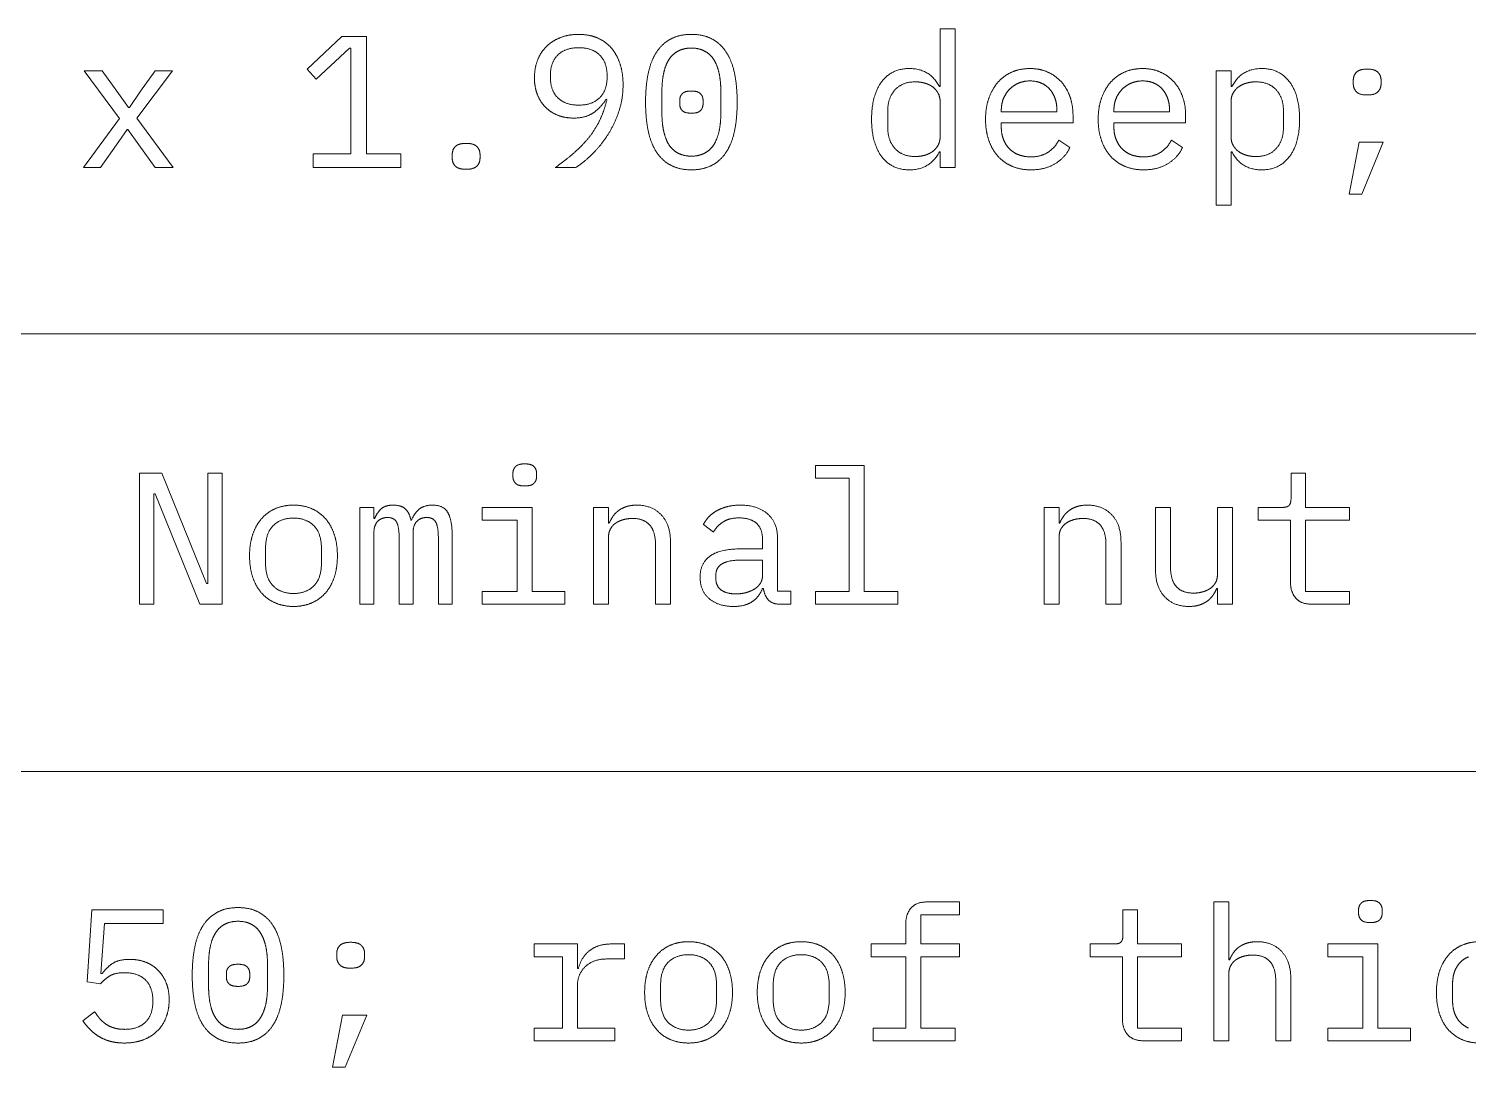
# Model space of a CAD drawing. Header units: millimetres. Extents: x 25 to 584, y 11 to 410.
# Drawn here: x 508.98 to 531.99, y 88.62 to 105.23 of the extents above; entities that cross this region are included whole.
import ezdxf

# ---------------------------------------------------------------- set-up
doc = ezdxf.new("R2010")
doc.units = ezdxf.units.MM
doc.layers.add('dims', color=7, linetype='Continuous', lineweight=5)

msp = doc.modelspace()

# ---------------------------------------------------------------- linework, layer by layer
at = {"layer": 'dims'}
for p, q in [((523.548, 105.23), (523.548, 104.306)), ((523.788, 105.23), (523.548, 105.23)), ((523.788, 103.01), (523.788, 105.23)), ((513.987, 105.104), (513.432, 104.585)), ((513.579, 104.426), (514.107, 104.918)), ((514.38, 105.104), (513.987, 105.104)), ((514.107, 104.918), (514.128, 104.918)), ((514.128, 104.918), (514.128, 103.229)), ((514.38, 103.229), (514.38, 105.104)), ((509.871, 104.558), (510.432, 103.796)), ((510.159, 104.558), (509.871, 104.558)), ((510.393, 104.231), (510.159, 104.558)), ((510.711, 103.799), (511.278, 104.558)), ((511.002, 104.558), (510.771, 104.231)), ((511.278, 104.558), (511.002, 104.558)), ((513.432, 104.585), (513.579, 104.426)), ((517.32, 104.456), (517.32, 104.48)), ((518.226, 104.48), (518.226, 104.456)), ((527.958, 104.558), (527.958, 102.41)), ((528.198, 104.558), (527.958, 104.558)), ((528.198, 104.306), (528.198, 104.558)), ((510.579, 103.973), (510.393, 104.231)), ((510.771, 104.231), (510.591, 103.973)), ((519.102, 103.886), (519.102, 104.228)), ((520.044, 104.228), (520.044, 103.886)), ((523.548, 104.306), (523.536, 104.306)), ((528.21, 104.306), (528.198, 104.306)), ((530.151, 104.405), (530.151, 104.351)), ((530.595, 104.351), (530.595, 104.405)), ((518.208, 104.102), (518.223, 104.096)), ((519.387, 104.09), (519.387, 104.024)), ((519.759, 104.024), (519.759, 104.09)), ((523.548, 104.063), (523.548, 103.505)), ((528.198, 103.505), (528.198, 104.063)), ((510.432, 103.796), (509.856, 103.01)), ((510.591, 103.973), (510.579, 103.973)), ((511.293, 103.01), (510.711, 103.799)), ((522.711, 103.652), (522.711, 103.916)), ((524.526, 103.904), (524.526, 103.925)), ((525.414, 103.904), (524.526, 103.904)), ((525.414, 103.937), (525.414, 103.904)), ((525.672, 103.724), (525.672, 103.838)), ((526.326, 103.904), (526.326, 103.925)), ((527.214, 103.904), (526.326, 103.904)), ((527.214, 103.937), (527.214, 103.904)), ((527.472, 103.724), (527.472, 103.838)), ((529.035, 103.916), (529.035, 103.652)), ((510.384, 103.373), (510.555, 103.619)), ((510.555, 103.619), (510.567, 103.619)), ((510.567, 103.619), (510.744, 103.373)), ((524.526, 103.724), (525.672, 103.724)), ((524.526, 103.652), (524.526, 103.724)), ((526.326, 103.724), (527.472, 103.724)), ((526.326, 103.652), (526.326, 103.724)), ((510.132, 103.01), (510.384, 103.373)), ((510.744, 103.373), (511.005, 103.01)), ((525.621, 103.331), (525.444, 103.451)), ((527.421, 103.331), (527.244, 103.451)), ((530.244, 103.418), (530.085, 102.587)), ((530.631, 103.418), (530.244, 103.418)), ((530.286, 102.587), (530.631, 103.418)), ((513.528, 103.229), (513.528, 103.01)), ((514.128, 103.229), (513.528, 103.229)), ((514.932, 103.229), (514.38, 103.229)), ((514.932, 103.01), (514.932, 103.229)), ((515.751, 103.217), (515.751, 103.163)), ((516.195, 103.163), (516.195, 103.217)), ((523.536, 103.262), (523.548, 103.262)), ((523.548, 103.262), (523.548, 103.01)), ((528.198, 103.262), (528.21, 103.262)), ((528.198, 102.41), (528.198, 103.262)), ((509.856, 103.01), (510.132, 103.01)), ((511.005, 103.01), (511.293, 103.01)), ((513.528, 103.01), (514.932, 103.01)), ((517.398, 103.01), (517.722, 103.01)), ((523.548, 103.01), (523.788, 103.01)), ((527.958, 102.41), (528.198, 102.41)), ((530.085, 102.587), (530.286, 102.587)), ((432.22, 100.35), (566.75, 100.35)), ((521.554, 98.248), (521.554, 98.044)), ((522.334, 98.248), (521.554, 98.248)), ((522.334, 96.232), (522.334, 98.248)), ((510.754, 98.122), (510.754, 96.028)), ((511.111, 98.122), (510.754, 98.122)), ((511.825, 96.358), (511.111, 98.122)), ((511.846, 98.122), (511.846, 96.358)), ((512.074, 98.122), (511.846, 98.122)), ((512.074, 96.028), (512.074, 98.122)), ((516.721, 98.119), (516.721, 98.071)), ((517.099, 98.071), (517.099, 98.119)), ((521.554, 98.044), (522.094, 98.044)), ((522.094, 98.044), (522.094, 96.232)), ((529.156, 98.122), (529.156, 97.717)), ((529.387, 98.122), (529.156, 98.122)), ((529.387, 97.576), (529.387, 98.122)), ((510.982, 97.792), (511.004, 97.792)), ((510.982, 96.028), (510.982, 97.792)), ((511.004, 97.792), (511.717, 96.028)), ((514.276, 97.576), (514.276, 96.028)), ((514.499, 97.576), (514.276, 97.576)), ((514.499, 97.396), (514.499, 97.576)), ((516.232, 97.576), (516.232, 97.372)), ((517.03, 97.576), (516.232, 97.576)), ((517.03, 96.232), (517.03, 97.576)), ((518.009, 97.576), (518.009, 96.028)), ((518.249, 97.576), (518.009, 97.576)), ((518.249, 97.324), (518.249, 97.576)), ((525.209, 97.576), (525.209, 96.028)), ((525.449, 97.576), (525.209, 97.576)), ((525.449, 97.324), (525.449, 97.576)), ((526.99, 97.576), (526.99, 96.583)), ((527.23, 97.576), (526.99, 97.576)), ((527.23, 96.625), (527.23, 97.576)), ((527.98, 97.576), (527.98, 96.502)), ((528.22, 97.576), (527.98, 97.576)), ((528.22, 96.028), (528.22, 97.576)), ((528.631, 97.576), (528.631, 97.372)), ((529.015, 97.576), (528.631, 97.576)), ((530.092, 97.576), (529.387, 97.576)), ((530.092, 97.372), (530.092, 97.576)), ((514.51, 97.396), (514.499, 97.396)), ((515.099, 97.369), (515.089, 97.369)), ((516.232, 97.372), (516.79, 97.372)), ((516.79, 97.372), (516.79, 96.232)), ((518.26, 97.324), (518.249, 97.324)), ((525.46, 97.324), (525.449, 97.324)), ((528.631, 97.372), (529.147, 97.372)), ((529.147, 97.372), (529.147, 96.382)), ((529.387, 97.372), (530.092, 97.372)), ((529.387, 96.232), (529.387, 97.372)), ((514.499, 96.028), (514.499, 97.165)), ((515.125, 96.028), (515.125, 97.165)), ((515.752, 96.028), (515.752, 97.102)), ((518.249, 96.028), (518.249, 97.102)), ((519.764, 97.3), (519.925, 97.18)), ((520.949, 96.238), (520.949, 97.09)), ((525.449, 96.028), (525.449, 97.102)), ((512.767, 96.691), (512.767, 96.913)), ((513.661, 96.913), (513.661, 96.691)), ((514.904, 97.063), (514.904, 96.028)), ((515.53, 97.063), (515.53, 96.028)), ((518.999, 96.979), (518.999, 96.028)), ((519.239, 96.028), (519.239, 97.021)), ((520.709, 96.913), (520.379, 96.913)), ((520.709, 97.066), (520.709, 96.913)), ((526.199, 96.979), (526.199, 96.028)), ((526.439, 96.028), (526.439, 97.021)), ((520.379, 96.733), (520.709, 96.733)), ((520.709, 96.733), (520.709, 96.478)), ((519.964, 96.436), (519.964, 96.499)), ((511.846, 96.358), (511.825, 96.358)), ((516.232, 96.232), (516.232, 96.028)), ((516.79, 96.232), (516.232, 96.232)), ((517.552, 96.232), (517.03, 96.232)), ((517.552, 96.028), (517.552, 96.232)), ((520.709, 96.28), (520.724, 96.28)), ((521.164, 96.238), (520.949, 96.238)), ((521.164, 96.028), (521.164, 96.238)), ((521.554, 96.232), (521.554, 96.028)), ((522.094, 96.232), (521.554, 96.232)), ((522.874, 96.232), (522.334, 96.232)), ((522.874, 96.028), (522.874, 96.232)), ((527.969, 96.28), (527.98, 96.28)), ((527.98, 96.28), (527.98, 96.028)), ((530.092, 96.232), (529.387, 96.232)), ((530.092, 96.028), (530.092, 96.232)), ((510.754, 96.028), (510.982, 96.028)), ((511.717, 96.028), (512.074, 96.028)), ((514.276, 96.028), (514.499, 96.028)), ((514.904, 96.028), (515.125, 96.028)), ((515.53, 96.028), (515.752, 96.028)), ((516.232, 96.028), (517.552, 96.028)), ((518.009, 96.028), (518.249, 96.028)), ((518.999, 96.028), (519.239, 96.028)), ((520.999, 96.028), (521.164, 96.028)), ((521.554, 96.028), (522.874, 96.028)), ((525.209, 96.028), (525.449, 96.028)), ((526.199, 96.028), (526.439, 96.028)), ((527.98, 96.028), (528.22, 96.028)), ((529.489, 96.028), (530.092, 96.028)), ((432.22, 93.35), (566.75, 93.35)), ((509.991, 91.14), (509.916, 89.988)), ((511.131, 91.14), (509.991, 91.14)), ((511.131, 90.921), (511.131, 91.14)), ((523.86, 91.266), (523.341, 91.266)), ((523.86, 91.062), (523.86, 91.266)), ((526.47, 91.14), (526.47, 90.735)), ((526.701, 91.14), (526.47, 91.14)), ((526.701, 90.594), (526.701, 91.14)), ((527.922, 91.266), (527.922, 89.046)), ((528.162, 91.266), (527.922, 91.266)), ((528.162, 90.342), (528.162, 91.266)), ((530.235, 91.137), (530.235, 91.089)), ((530.613, 91.089), (530.613, 91.137)), ((510.135, 90.12), (510.195, 90.921)), ((510.195, 90.921), (511.131, 90.921)), ((522.999, 90.912), (522.999, 90.594)), ((523.239, 91.062), (523.86, 91.062)), ((523.239, 90.594), (523.239, 91.062)), ((513.906, 90.441), (513.906, 90.387)), ((514.35, 90.387), (514.35, 90.441)), ((517.059, 90.594), (517.059, 90.39)), ((517.752, 90.594), (517.059, 90.594)), ((517.752, 90.204), (517.752, 90.594)), ((518.505, 90.594), (518.289, 90.594)), ((518.505, 90.354), (518.505, 90.594)), ((522.447, 90.594), (522.447, 90.39)), ((522.999, 90.594), (522.447, 90.594)), ((523.86, 90.594), (523.239, 90.594)), ((523.86, 90.39), (523.86, 90.594)), ((525.945, 90.594), (525.945, 90.39)), ((526.329, 90.594), (525.945, 90.594)), ((527.406, 90.594), (526.701, 90.594)), ((527.406, 90.39), (527.406, 90.594)), ((529.746, 90.594), (529.746, 90.39)), ((530.544, 90.594), (529.746, 90.594)), ((530.544, 89.25), (530.544, 90.594)), ((511.857, 89.922), (511.857, 90.264)), ((512.799, 90.264), (512.799, 89.922)), ((517.059, 90.39), (517.512, 90.39)), ((517.512, 90.39), (517.512, 89.25)), ((517.767, 90.204), (517.752, 90.204)), ((518.214, 90.354), (518.505, 90.354)), ((522.447, 90.39), (522.999, 90.39)), ((522.999, 90.39), (522.999, 89.25)), ((523.239, 90.39), (523.86, 90.39)), ((523.239, 89.25), (523.239, 90.39)), ((525.945, 90.39), (526.461, 90.39)), ((526.461, 90.39), (526.461, 89.4)), ((526.701, 90.39), (527.406, 90.39)), ((526.701, 89.25), (526.701, 90.39)), ((528.174, 90.342), (528.162, 90.342)), ((529.746, 90.39), (530.304, 90.39)), ((530.304, 90.39), (530.304, 89.25)), ((509.916, 89.988), (510.129, 89.958)), ((510.156, 90.12), (510.135, 90.12)), ((512.142, 90.126), (512.142, 90.06)), ((512.514, 90.06), (512.514, 90.126)), ((528.162, 89.046), (528.162, 90.12)), ((528.912, 89.997), (528.912, 89.046)), ((529.152, 89.046), (529.152, 90.039)), ((531.738, 89.688), (531.738, 89.952)), ((517.752, 89.25), (517.752, 89.919)), ((519.081, 89.709), (519.081, 89.931)), ((519.975, 89.931), (519.975, 89.709)), ((520.881, 89.709), (520.881, 89.931)), ((521.775, 89.931), (521.775, 89.709)), ((510.036, 89.511), (509.847, 89.367)), ((510.966, 89.694), (510.966, 89.67)), ((513.999, 89.454), (513.84, 88.623)), ((514.386, 89.454), (513.999, 89.454)), ((514.041, 88.623), (514.386, 89.454)), ((517.059, 89.25), (517.059, 89.046)), ((517.512, 89.25), (517.059, 89.25)), ((517.059, 89.046), (518.352, 89.046)), ((518.352, 89.25), (517.752, 89.25)), ((518.352, 89.046), (518.352, 89.25)), ((522.477, 89.25), (522.477, 89.046)), ((522.999, 89.25), (522.477, 89.25)), ((522.477, 89.046), (523.791, 89.046)), ((523.791, 89.25), (523.239, 89.25)), ((523.791, 89.046), (523.791, 89.25)), ((527.406, 89.25), (526.701, 89.25)), ((526.803, 89.046), (527.406, 89.046)), ((527.406, 89.046), (527.406, 89.25)), ((527.922, 89.046), (528.162, 89.046)), ((528.912, 89.046), (529.152, 89.046)), ((529.746, 89.25), (529.746, 89.046)), ((530.304, 89.25), (529.746, 89.25)), ((529.746, 89.046), (531.066, 89.046)), ((531.066, 89.25), (530.544, 89.25)), ((531.066, 89.046), (531.066, 89.25)), ((513.84, 88.623), (514.041, 88.623))]:
    msp.add_line(p, q, dxfattribs=at)
for points in [[(517.48, 105.089), (517.611, 105.14), (517.77, 105.14)], [(517.77, 105.14), (517.935, 105.14), (518.067, 105.085)], [(519.243, 105.066), (519.381, 105.14), (519.573, 105.14)], [(519.573, 105.14), (519.765, 105.14), (519.903, 105.066)], [(517.114, 104.728), (517.164, 104.855), (517.257, 104.946)], [(517.257, 104.946), (517.35, 105.038), (517.48, 105.089)], [(517.773, 104.927), (517.557, 104.927), (517.438, 104.81)], [(518.107, 104.81), (517.989, 104.927), (517.773, 104.927)], [(518.067, 105.085), (518.199, 105.029), (518.29, 104.926)], [(518.29, 104.926), (518.382, 104.822), (518.431, 104.672)], [(519.015, 104.855), (519.105, 104.993), (519.243, 105.066)], [(519.573, 104.921), (519.447, 104.921), (519.357, 104.871)], [(519.789, 104.871), (519.699, 104.921), (519.573, 104.921)], [(519.903, 105.066), (520.041, 104.993), (520.131, 104.855)], [(517.065, 104.447), (517.065, 104.6), (517.114, 104.728)], [(517.438, 104.81), (517.32, 104.693), (517.32, 104.48)], [(518.226, 104.48), (518.226, 104.693), (518.107, 104.81)], [(518.431, 104.672), (518.481, 104.522), (518.481, 104.336)], [(518.883, 104.515), (518.925, 104.717), (519.015, 104.855)], [(519.211, 104.732), (519.156, 104.642), (519.129, 104.513)], [(519.357, 104.871), (519.267, 104.822), (519.211, 104.732)], [(519.934, 104.732), (519.879, 104.822), (519.789, 104.871)], [(520.017, 104.513), (519.99, 104.642), (519.934, 104.732)], [(520.131, 104.855), (520.221, 104.717), (520.263, 104.515)], [(517.111, 104.179), (517.065, 104.297), (517.065, 104.447)], [(517.32, 104.456), (517.32, 104.243), (517.438, 104.126)], [(518.107, 104.126), (518.226, 104.243), (518.226, 104.456)], [(518.841, 104.057), (518.841, 104.312), (518.883, 104.515)], [(519.129, 104.513), (519.102, 104.384), (519.102, 104.228)], [(520.044, 104.228), (520.044, 104.384), (520.017, 104.513)], [(520.263, 104.515), (520.305, 104.312), (520.305, 104.057)], [(522.613, 104.381), (522.774, 104.594), (523.059, 104.594)], [(523.059, 104.594), (523.386, 104.594), (523.536, 104.306)], [(524.472, 104.374), (524.565, 104.48), (524.695, 104.537)], [(524.695, 104.537), (524.826, 104.594), (524.985, 104.594)], [(524.985, 104.594), (525.141, 104.594), (525.268, 104.537)], [(525.268, 104.537), (525.396, 104.48), (525.486, 104.38)], [(526.272, 104.374), (526.365, 104.48), (526.495, 104.537)], [(526.495, 104.537), (526.626, 104.594), (526.785, 104.594)], [(526.785, 104.594), (526.941, 104.594), (527.068, 104.537)], [(527.068, 104.537), (527.196, 104.48), (527.286, 104.38)], [(528.21, 104.306), (528.36, 104.594), (528.687, 104.594)], [(528.687, 104.594), (528.972, 104.594), (529.132, 104.381)], [(530.151, 104.405), (530.151, 104.483), (530.2, 104.534)], [(530.2, 104.534), (530.25, 104.585), (530.373, 104.585)], [(530.373, 104.585), (530.496, 104.585), (530.545, 104.534)], [(530.545, 104.534), (530.595, 104.483), (530.595, 104.405)], [(518.481, 104.336), (518.481, 104.102), (518.41, 103.896)], [(519.427, 104.192), (519.468, 104.234), (519.573, 104.234)], [(519.573, 104.234), (519.678, 104.234), (519.718, 104.192)], [(522.453, 103.784), (522.453, 104.168), (522.613, 104.381)], [(522.826, 104.253), (522.711, 104.126), (522.711, 103.916)], [(523.152, 104.381), (522.942, 104.381), (522.826, 104.253)], [(523.305, 104.36), (523.233, 104.381), (523.152, 104.381)], [(523.431, 104.299), (523.377, 104.339), (523.305, 104.36)], [(523.516, 104.199), (523.485, 104.258), (523.431, 104.299)], [(524.326, 104.117), (524.379, 104.267), (524.472, 104.374)], [(524.656, 104.261), (524.595, 104.198), (524.56, 104.113)], [(524.802, 104.36), (524.718, 104.324), (524.656, 104.261)], [(524.985, 104.396), (524.886, 104.396), (524.802, 104.36)], [(525.16, 104.363), (525.081, 104.396), (524.985, 104.396)], [(525.295, 104.269), (525.24, 104.33), (525.16, 104.363)], [(525.382, 104.123), (525.351, 104.207), (525.295, 104.269)], [(525.486, 104.38), (525.576, 104.279), (525.624, 104.141)], [(526.126, 104.117), (526.179, 104.267), (526.272, 104.374)], [(526.456, 104.261), (526.395, 104.198), (526.36, 104.113)], [(526.602, 104.36), (526.518, 104.324), (526.456, 104.261)], [(526.785, 104.396), (526.686, 104.396), (526.602, 104.36)], [(526.96, 104.363), (526.881, 104.396), (526.785, 104.396)], [(527.095, 104.269), (527.04, 104.33), (526.96, 104.363)], [(527.182, 104.123), (527.151, 104.207), (527.095, 104.269)], [(527.286, 104.38), (527.376, 104.279), (527.424, 104.141)], [(528.315, 104.299), (528.261, 104.258), (528.229, 104.199)], [(528.441, 104.36), (528.369, 104.339), (528.315, 104.299)], [(528.594, 104.381), (528.513, 104.381), (528.441, 104.36)], [(528.919, 104.253), (528.804, 104.381), (528.594, 104.381)], [(529.035, 103.916), (529.035, 104.126), (528.919, 104.253)], [(529.132, 104.381), (529.293, 104.168), (529.293, 103.784)], [(530.2, 104.222), (530.151, 104.273), (530.151, 104.351)], [(530.373, 104.171), (530.25, 104.171), (530.2, 104.222)], [(530.545, 104.222), (530.496, 104.171), (530.373, 104.171)], [(530.595, 104.351), (530.595, 104.273), (530.545, 104.222)], [(517.24, 103.976), (517.158, 104.06), (517.111, 104.179)], [(517.438, 104.126), (517.557, 104.009), (517.773, 104.009)], [(517.773, 104.009), (517.989, 104.009), (518.107, 104.126)], [(518.208, 104.102), (518.13, 103.973), (518.009, 103.888)], [(518.109, 103.768), (518.178, 103.913), (518.223, 104.096)], [(518.883, 103.598), (518.841, 103.799), (518.841, 104.057)], [(519.387, 104.09), (519.387, 104.15), (519.427, 104.192)], [(519.427, 103.922), (519.387, 103.964), (519.387, 104.024)], [(519.718, 104.192), (519.759, 104.15), (519.759, 104.09)], [(519.759, 104.024), (519.759, 103.964), (519.718, 103.922)], [(520.305, 104.057), (520.305, 103.799), (520.263, 103.598)], [(523.548, 104.063), (523.548, 104.141), (523.516, 104.199)], [(524.274, 103.781), (524.274, 103.967), (524.326, 104.117)], [(524.56, 104.113), (524.526, 104.027), (524.526, 103.925)], [(525.414, 103.937), (525.414, 104.039), (525.382, 104.123)], [(525.624, 104.141), (525.672, 104.003), (525.672, 103.838)], [(526.074, 103.781), (526.074, 103.967), (526.126, 104.117)], [(526.36, 104.113), (526.326, 104.027), (526.326, 103.925)], [(527.214, 103.937), (527.214, 104.039), (527.182, 104.123)], [(527.424, 104.141), (527.472, 104.003), (527.472, 103.838)], [(528.229, 104.199), (528.198, 104.141), (528.198, 104.063)], [(517.438, 103.847), (517.323, 103.892), (517.24, 103.976)], [(517.692, 103.802), (517.554, 103.802), (517.438, 103.847)], [(518.009, 103.888), (517.887, 103.802), (517.692, 103.802)], [(517.938, 103.495), (518.04, 103.622), (518.109, 103.768)], [(518.41, 103.896), (518.34, 103.691), (518.229, 103.521)], [(519.102, 103.886), (519.102, 103.727), (519.129, 103.6)], [(519.573, 103.88), (519.468, 103.88), (519.427, 103.922)], [(519.718, 103.922), (519.678, 103.88), (519.573, 103.88)], [(520.017, 103.6), (520.044, 103.727), (520.044, 103.886)], [(522.613, 103.187), (522.453, 103.4), (522.453, 103.784)], [(524.325, 103.449), (524.274, 103.598), (524.274, 103.781)], [(526.125, 103.449), (526.074, 103.598), (526.074, 103.781)], [(529.293, 103.784), (529.293, 103.4), (529.132, 103.187)], [(518.229, 103.521), (518.118, 103.352), (517.984, 103.221)], [(519.015, 103.259), (518.925, 103.397), (518.883, 103.598)], [(519.129, 103.6), (519.156, 103.472), (519.211, 103.382)], [(519.934, 103.382), (519.99, 103.472), (520.017, 103.6)], [(520.263, 103.598), (520.221, 103.397), (520.131, 103.259)], [(522.711, 103.652), (522.711, 103.442), (522.826, 103.315)], [(524.526, 103.652), (524.526, 103.55), (524.559, 103.463)], [(526.326, 103.652), (526.326, 103.55), (526.359, 103.463)], [(528.919, 103.315), (529.035, 103.442), (529.035, 103.652)], [(515.751, 103.217), (515.751, 103.295), (515.8, 103.346)], [(515.8, 103.346), (515.85, 103.397), (515.973, 103.397)], [(515.973, 103.397), (516.096, 103.397), (516.145, 103.346)], [(516.145, 103.346), (516.195, 103.295), (516.195, 103.217)], [(517.702, 103.25), (517.836, 103.367), (517.938, 103.495)], [(519.211, 103.382), (519.267, 103.292), (519.357, 103.243)], [(519.789, 103.243), (519.879, 103.292), (519.934, 103.382)], [(522.826, 103.315), (522.942, 103.187), (523.152, 103.187)], [(523.431, 103.27), (523.485, 103.31), (523.516, 103.369)], [(523.516, 103.369), (523.548, 103.427), (523.548, 103.505)], [(524.47, 103.194), (524.376, 103.301), (524.325, 103.449)], [(524.559, 103.463), (524.592, 103.376), (524.654, 103.313)], [(524.654, 103.313), (524.715, 103.25), (524.804, 103.215)], [(525.27, 103.253), (525.384, 103.325), (525.444, 103.451)], [(525.621, 103.331), (525.552, 103.175), (525.391, 103.075)], [(526.27, 103.194), (526.176, 103.301), (526.125, 103.449)], [(526.359, 103.463), (526.392, 103.376), (526.454, 103.313)], [(526.454, 103.313), (526.515, 103.25), (526.604, 103.215)], [(527.07, 103.253), (527.184, 103.325), (527.244, 103.451)], [(527.421, 103.331), (527.352, 103.175), (527.191, 103.075)], [(528.198, 103.505), (528.198, 103.427), (528.229, 103.369)], [(528.229, 103.369), (528.261, 103.31), (528.315, 103.27)], [(528.594, 103.187), (528.804, 103.187), (528.919, 103.315)], [(515.8, 103.034), (515.751, 103.085), (515.751, 103.163)], [(516.195, 103.163), (516.195, 103.085), (516.145, 103.034)], [(517.398, 103.01), (517.569, 103.133), (517.702, 103.25)], [(517.984, 103.221), (517.851, 103.091), (517.722, 103.01)], [(519.243, 103.048), (519.105, 103.121), (519.015, 103.259)], [(519.357, 103.243), (519.447, 103.193), (519.573, 103.193)], [(519.573, 103.193), (519.699, 103.193), (519.789, 103.243)], [(520.131, 103.259), (520.041, 103.121), (519.903, 103.048)], [(523.059, 102.974), (522.774, 102.974), (522.613, 103.187)], [(523.536, 103.262), (523.386, 102.974), (523.059, 102.974)], [(523.152, 103.187), (523.233, 103.187), (523.305, 103.208)], [(523.305, 103.208), (523.377, 103.229), (523.431, 103.27)], [(524.699, 103.031), (524.565, 103.088), (524.47, 103.194)], [(524.804, 103.215), (524.892, 103.181), (525, 103.181)], [(525, 103.181), (525.156, 103.181), (525.27, 103.253)], [(525.391, 103.075), (525.231, 102.974), (525, 102.974)], [(526.499, 103.031), (526.365, 103.088), (526.27, 103.194)], [(526.604, 103.215), (526.692, 103.181), (526.8, 103.181)], [(526.8, 103.181), (526.956, 103.181), (527.07, 103.253)], [(527.191, 103.075), (527.031, 102.974), (526.8, 102.974)], [(528.687, 102.974), (528.36, 102.974), (528.21, 103.262)], [(528.315, 103.27), (528.369, 103.229), (528.441, 103.208)], [(528.441, 103.208), (528.513, 103.187), (528.594, 103.187)], [(529.132, 103.187), (528.972, 102.974), (528.687, 102.974)], [(515.973, 102.983), (515.85, 102.983), (515.8, 103.034)], [(516.145, 103.034), (516.096, 102.983), (515.973, 102.983)], [(519.573, 102.974), (519.381, 102.974), (519.243, 103.048)], [(519.903, 103.048), (519.765, 102.974), (519.573, 102.974)], [(525, 102.974), (524.832, 102.974), (524.699, 103.031)], [(526.8, 102.974), (526.632, 102.974), (526.499, 103.031)], [(516.721, 98.119), (516.721, 98.185), (516.763, 98.229)], [(516.763, 98.229), (516.805, 98.272), (516.91, 98.272)], [(516.91, 98.272), (517.015, 98.272), (517.057, 98.229)], [(517.057, 98.229), (517.099, 98.185), (517.099, 98.119)], [(516.763, 97.961), (516.721, 98.005), (516.721, 98.071)], [(517.099, 98.071), (517.099, 98.005), (517.057, 97.961)], [(516.91, 97.918), (516.805, 97.918), (516.763, 97.961)], [(517.057, 97.961), (517.015, 97.918), (516.91, 97.918)], [(512.7, 97.391), (512.791, 97.498), (512.922, 97.555)], [(512.922, 97.555), (513.052, 97.612), (513.214, 97.612)], [(513.214, 97.612), (513.376, 97.612), (513.507, 97.555)], [(513.507, 97.555), (513.637, 97.498), (513.729, 97.391)], [(514.51, 97.396), (514.546, 97.486), (514.612, 97.549)], [(514.612, 97.549), (514.679, 97.612), (514.807, 97.612)], [(514.807, 97.612), (514.942, 97.612), (515.008, 97.545)], [(515.008, 97.545), (515.074, 97.477), (515.089, 97.369)], [(515.099, 97.369), (515.14, 97.474), (515.218, 97.543)], [(515.218, 97.543), (515.296, 97.612), (515.434, 97.612)], [(515.434, 97.612), (515.624, 97.612), (515.688, 97.48)], [(518.409, 97.525), (518.461, 97.564), (518.533, 97.588)], [(518.533, 97.588), (518.605, 97.612), (518.701, 97.612)], [(518.701, 97.612), (518.944, 97.612), (519.091, 97.457)], [(519.97, 97.517), (520.045, 97.561), (520.141, 97.586)], [(520.141, 97.586), (520.237, 97.612), (520.354, 97.612)], [(520.354, 97.612), (520.627, 97.612), (520.788, 97.474)], [(525.609, 97.525), (525.661, 97.564), (525.733, 97.588)], [(525.733, 97.588), (525.805, 97.612), (525.901, 97.612)], [(525.901, 97.612), (526.144, 97.612), (526.291, 97.457)], [(529.015, 97.576), (529.094, 97.576), (529.125, 97.607)], [(529.125, 97.607), (529.156, 97.639), (529.156, 97.717)], [(512.56, 97.135), (512.609, 97.285), (512.7, 97.391)], [(513.214, 97.405), (513.014, 97.405), (512.89, 97.285)], [(513.538, 97.285), (513.415, 97.405), (513.214, 97.405)], [(513.729, 97.391), (513.82, 97.285), (513.868, 97.135)], [(514.56, 97.352), (514.499, 97.291), (514.499, 97.165)], [(514.717, 97.414), (514.621, 97.414), (514.56, 97.352)], [(514.863, 97.337), (514.822, 97.414), (514.717, 97.414)], [(514.904, 97.063), (514.904, 97.261), (514.863, 97.337)], [(515.185, 97.352), (515.125, 97.291), (515.125, 97.165)], [(515.341, 97.414), (515.245, 97.414), (515.185, 97.352)], [(515.49, 97.337), (515.449, 97.414), (515.341, 97.414)], [(515.53, 97.063), (515.53, 97.261), (515.49, 97.337)], [(515.688, 97.48), (515.752, 97.348), (515.752, 97.102)], [(518.26, 97.324), (518.284, 97.381), (518.32, 97.433)], [(518.368, 97.327), (518.314, 97.291), (518.281, 97.234)], [(518.32, 97.433), (518.356, 97.486), (518.409, 97.525)], [(518.491, 97.381), (518.422, 97.363), (518.368, 97.327)], [(518.632, 97.399), (518.56, 97.399), (518.491, 97.381)], [(518.905, 97.295), (518.812, 97.399), (518.632, 97.399)], [(519.091, 97.457), (519.239, 97.303), (519.239, 97.021)], [(519.764, 97.3), (519.794, 97.36), (519.844, 97.417)], [(519.844, 97.417), (519.895, 97.474), (519.97, 97.517)], [(520.084, 97.346), (519.985, 97.285), (519.925, 97.18)], [(520.339, 97.408), (520.184, 97.408), (520.084, 97.346)], [(520.612, 97.322), (520.516, 97.408), (520.339, 97.408)], [(520.709, 97.066), (520.709, 97.237), (520.612, 97.322)], [(520.788, 97.474), (520.949, 97.336), (520.949, 97.09)], [(525.46, 97.324), (525.484, 97.381), (525.52, 97.433)], [(525.568, 97.327), (525.514, 97.291), (525.481, 97.234)], [(525.52, 97.433), (525.556, 97.486), (525.609, 97.525)], [(525.691, 97.381), (525.622, 97.363), (525.568, 97.327)], [(525.832, 97.399), (525.76, 97.399), (525.691, 97.381)], [(526.105, 97.295), (526.012, 97.399), (525.832, 97.399)], [(526.291, 97.457), (526.439, 97.303), (526.439, 97.021)], [(512.512, 96.802), (512.512, 96.985), (512.56, 97.135)], [(512.89, 97.285), (512.767, 97.165), (512.767, 96.913)], [(513.661, 96.913), (513.661, 97.165), (513.538, 97.285)], [(513.868, 97.135), (513.916, 96.985), (513.916, 96.802)], [(518.281, 97.234), (518.249, 97.177), (518.249, 97.102)], [(518.999, 96.979), (518.999, 97.192), (518.905, 97.295)], [(525.481, 97.234), (525.449, 97.177), (525.449, 97.102)], [(526.199, 96.979), (526.199, 97.192), (526.105, 97.295)], [(519.87, 96.796), (520.027, 96.913), (520.379, 96.913)], [(512.56, 96.467), (512.512, 96.616), (512.512, 96.802)], [(512.767, 96.691), (512.767, 96.439), (512.89, 96.319)], [(513.538, 96.319), (513.661, 96.439), (513.661, 96.691)], [(513.916, 96.802), (513.916, 96.616), (513.868, 96.467)], [(519.712, 96.463), (519.712, 96.679), (519.87, 96.796)], [(520.063, 96.673), (519.964, 96.613), (519.964, 96.499)], [(520.379, 96.733), (520.162, 96.733), (520.063, 96.673)], [(527.23, 96.625), (527.23, 96.412), (527.323, 96.309)], [(512.7, 96.212), (512.609, 96.319), (512.56, 96.467)], [(513.868, 96.467), (513.82, 96.319), (513.729, 96.212)], [(519.856, 96.118), (519.712, 96.244), (519.712, 96.463)], [(519.964, 96.436), (519.964, 96.316), (520.05, 96.254)], [(520.677, 96.365), (520.709, 96.418), (520.709, 96.478)], [(527.137, 96.146), (526.99, 96.301), (526.99, 96.583)], [(527.947, 96.368), (527.98, 96.424), (527.98, 96.502)], [(512.922, 96.049), (512.791, 96.106), (512.7, 96.212)], [(512.89, 96.319), (513.014, 96.199), (513.214, 96.199)], [(513.214, 96.199), (513.415, 96.199), (513.538, 96.319)], [(513.729, 96.212), (513.637, 96.106), (513.507, 96.049)], [(520.05, 96.254), (520.135, 96.193), (520.285, 96.193)], [(520.285, 96.193), (520.379, 96.193), (520.455, 96.215)], [(520.455, 96.215), (520.531, 96.238), (520.588, 96.275)], [(520.709, 96.28), (520.657, 96.145), (520.545, 96.069)], [(520.588, 96.275), (520.645, 96.313), (520.677, 96.365)], [(520.799, 96.1), (520.739, 96.172), (520.724, 96.28)], [(527.323, 96.309), (527.416, 96.205), (527.596, 96.205)], [(527.596, 96.205), (527.669, 96.205), (527.737, 96.223)], [(527.737, 96.223), (527.806, 96.241), (527.86, 96.277)], [(527.908, 96.17), (527.872, 96.118), (527.82, 96.079)], [(527.86, 96.277), (527.914, 96.313), (527.947, 96.368)], [(527.969, 96.28), (527.944, 96.223), (527.908, 96.17)], [(529.23, 96.127), (529.147, 96.226), (529.147, 96.382)], [(513.214, 95.992), (513.052, 95.992), (512.922, 96.049)], [(513.507, 96.049), (513.376, 95.992), (513.214, 95.992)], [(520.244, 95.992), (520, 95.992), (519.856, 96.118)], [(520.545, 96.069), (520.432, 95.992), (520.244, 95.992)], [(520.999, 96.028), (520.859, 96.028), (520.799, 96.1)], [(527.527, 95.992), (527.284, 95.992), (527.137, 96.146)], [(527.695, 96.016), (527.624, 95.992), (527.527, 95.992)], [(527.82, 96.079), (527.767, 96.04), (527.695, 96.016)], [(529.489, 96.028), (529.312, 96.028), (529.23, 96.127)], [(511.77, 90.891), (511.86, 91.029), (511.998, 91.102)], [(511.998, 91.102), (512.136, 91.176), (512.328, 91.176)], [(512.328, 91.176), (512.52, 91.176), (512.658, 91.102)], [(512.658, 91.102), (512.796, 91.029), (512.886, 90.891)], [(522.999, 90.912), (522.999, 91.068), (523.081, 91.167)], [(523.081, 91.167), (523.164, 91.266), (523.341, 91.266)], [(530.235, 91.137), (530.235, 91.203), (530.277, 91.246)], [(530.277, 91.246), (530.319, 91.29), (530.424, 91.29)], [(530.424, 91.29), (530.529, 91.29), (530.571, 91.246)], [(530.571, 91.246), (530.613, 91.203), (530.613, 91.137)], [(511.638, 90.55), (511.68, 90.753), (511.77, 90.891)], [(512.112, 90.907), (512.022, 90.858), (511.966, 90.768)], [(512.328, 90.957), (512.202, 90.957), (512.112, 90.907)], [(512.544, 90.907), (512.454, 90.957), (512.328, 90.957)], [(512.689, 90.768), (512.634, 90.858), (512.544, 90.907)], [(512.886, 90.891), (512.976, 90.753), (513.018, 90.55)], [(530.277, 90.979), (530.235, 91.023), (530.235, 91.089)], [(530.424, 90.936), (530.319, 90.936), (530.277, 90.979)], [(530.571, 90.979), (530.529, 90.936), (530.424, 90.936)], [(530.613, 91.089), (530.613, 91.023), (530.571, 90.979)], [(511.966, 90.768), (511.911, 90.678), (511.884, 90.549)], [(512.772, 90.549), (512.745, 90.678), (512.689, 90.768)], [(526.439, 90.625), (526.47, 90.657), (526.47, 90.735)], [(511.596, 90.093), (511.596, 90.348), (511.638, 90.55)], [(511.884, 90.549), (511.857, 90.42), (511.857, 90.264)], [(512.799, 90.264), (512.799, 90.42), (512.772, 90.549)], [(513.018, 90.55), (513.06, 90.348), (513.06, 90.093)], [(513.906, 90.441), (513.906, 90.519), (513.955, 90.57)], [(513.955, 90.57), (514.005, 90.621), (514.128, 90.621)], [(514.128, 90.621), (514.251, 90.621), (514.3, 90.57)], [(514.3, 90.57), (514.35, 90.519), (514.35, 90.441)], [(517.767, 90.204), (517.815, 90.387), (517.949, 90.49)], [(517.949, 90.49), (518.082, 90.594), (518.289, 90.594)], [(518.874, 90.153), (518.922, 90.303), (519.014, 90.409)], [(519.014, 90.409), (519.105, 90.516), (519.235, 90.573)], [(519.528, 90.423), (519.327, 90.423), (519.204, 90.303)], [(519.235, 90.573), (519.366, 90.63), (519.528, 90.63)], [(519.528, 90.63), (519.69, 90.63), (519.82, 90.573)], [(519.852, 90.303), (519.729, 90.423), (519.528, 90.423)], [(519.82, 90.573), (519.951, 90.516), (520.042, 90.409)], [(520.042, 90.409), (520.134, 90.303), (520.182, 90.153)], [(520.674, 90.153), (520.722, 90.303), (520.814, 90.409)], [(520.814, 90.409), (520.905, 90.516), (521.035, 90.573)], [(521.328, 90.423), (521.127, 90.423), (521.004, 90.303)], [(521.035, 90.573), (521.166, 90.63), (521.328, 90.63)], [(521.328, 90.63), (521.49, 90.63), (521.62, 90.573)], [(521.652, 90.303), (521.529, 90.423), (521.328, 90.423)], [(521.62, 90.573), (521.751, 90.516), (521.842, 90.409)], [(521.842, 90.409), (521.934, 90.303), (521.982, 90.153)], [(526.329, 90.594), (526.407, 90.594), (526.439, 90.625)], [(528.174, 90.342), (528.198, 90.399), (528.234, 90.451)], [(528.234, 90.451), (528.27, 90.504), (528.322, 90.543)], [(528.322, 90.543), (528.375, 90.582), (528.447, 90.606)], [(528.546, 90.417), (528.474, 90.417), (528.405, 90.399)], [(528.447, 90.606), (528.519, 90.63), (528.615, 90.63)], [(528.819, 90.313), (528.726, 90.417), (528.546, 90.417)], [(528.615, 90.63), (528.858, 90.63), (529.005, 90.475)], [(529.005, 90.475), (529.152, 90.321), (529.152, 90.039)], [(531.528, 90.153), (531.576, 90.303), (531.666, 90.409)], [(531.666, 90.409), (531.756, 90.516), (531.885, 90.573)], [(531.885, 90.573), (532.014, 90.63), (532.179, 90.63)], [(510.156, 90.12), (510.234, 90.225), (510.33, 90.286)], [(510.33, 90.286), (510.426, 90.348), (510.594, 90.348)], [(510.594, 90.348), (510.732, 90.348), (510.847, 90.304)], [(510.847, 90.304), (510.963, 90.261), (511.047, 90.177)], [(511.047, 90.177), (511.131, 90.093), (511.179, 89.974)], [(512.142, 90.126), (512.142, 90.186), (512.182, 90.228)], [(512.182, 90.228), (512.223, 90.27), (512.328, 90.27)], [(512.328, 90.27), (512.433, 90.27), (512.473, 90.228)], [(512.473, 90.228), (512.514, 90.186), (512.514, 90.126)], [(513.955, 90.258), (513.906, 90.309), (513.906, 90.387)], [(514.128, 90.207), (514.005, 90.207), (513.955, 90.258)], [(514.3, 90.258), (514.251, 90.207), (514.128, 90.207)], [(514.35, 90.387), (514.35, 90.309), (514.3, 90.258)], [(517.88, 90.234), (517.752, 90.114), (517.752, 89.919)], [(518.214, 90.354), (518.007, 90.354), (517.88, 90.234)], [(519.204, 90.303), (519.081, 90.183), (519.081, 89.931)], [(519.975, 89.931), (519.975, 90.183), (519.852, 90.303)], [(521.004, 90.303), (520.881, 90.183), (520.881, 89.931)], [(521.775, 89.931), (521.775, 90.183), (521.652, 90.303)], [(528.195, 90.252), (528.162, 90.195), (528.162, 90.12)], [(528.282, 90.345), (528.228, 90.309), (528.195, 90.252)], [(528.405, 90.399), (528.336, 90.381), (528.282, 90.345)], [(528.912, 89.997), (528.912, 90.21), (528.819, 90.313)], [(531.852, 90.291), (531.795, 90.228), (531.766, 90.141)], [(531.991, 90.388), (531.909, 90.354), (531.852, 90.291)], [(510.28, 90.084), (510.198, 90.033), (510.129, 89.958)], [(510.513, 90.135), (510.363, 90.135), (510.28, 90.084)], [(510.849, 90.018), (510.732, 90.135), (510.513, 90.135)], [(510.966, 89.694), (510.966, 89.901), (510.849, 90.018)], [(511.179, 89.974), (511.227, 89.856), (511.227, 89.703)], [(511.638, 89.634), (511.596, 89.835), (511.596, 90.093)], [(512.182, 89.958), (512.142, 90), (512.142, 90.06)], [(512.328, 89.916), (512.223, 89.916), (512.182, 89.958)], [(512.473, 89.958), (512.433, 89.916), (512.328, 89.916)], [(512.514, 90.06), (512.514, 90), (512.473, 89.958)], [(513.06, 90.093), (513.06, 89.835), (513.018, 89.634)], [(518.826, 89.82), (518.826, 90.003), (518.874, 90.153)], [(520.182, 90.153), (520.23, 90.003), (520.23, 89.82)], [(520.626, 89.82), (520.626, 90.003), (520.674, 90.153)], [(521.982, 90.153), (522.03, 90.003), (522.03, 89.82)], [(531.48, 89.82), (531.48, 90.003), (531.528, 90.153)], [(531.766, 90.141), (531.738, 90.054), (531.738, 89.952)], [(511.857, 89.922), (511.857, 89.763), (511.884, 89.635)], [(512.772, 89.635), (512.799, 89.763), (512.799, 89.922)], [(518.874, 89.485), (518.826, 89.634), (518.826, 89.82)], [(520.23, 89.82), (520.23, 89.634), (520.182, 89.485)], [(520.674, 89.485), (520.626, 89.634), (520.626, 89.82)], [(522.03, 89.82), (522.03, 89.634), (521.982, 89.485)], [(531.526, 89.487), (531.48, 89.637), (531.48, 89.82)], [(510.036, 89.511), (510.078, 89.448), (510.121, 89.397)], [(510.85, 89.346), (510.966, 89.463), (510.966, 89.67)], [(511.227, 89.703), (511.227, 89.55), (511.179, 89.422)], [(511.77, 89.295), (511.68, 89.433), (511.638, 89.634)], [(511.884, 89.635), (511.911, 89.508), (511.966, 89.418)], [(512.689, 89.418), (512.745, 89.508), (512.772, 89.635)], [(513.018, 89.634), (512.976, 89.433), (512.886, 89.295)], [(519.081, 89.709), (519.081, 89.457), (519.204, 89.337)], [(519.852, 89.337), (519.975, 89.457), (519.975, 89.709)], [(520.881, 89.709), (520.881, 89.457), (521.004, 89.337)], [(521.652, 89.337), (521.775, 89.457), (521.775, 89.709)], [(531.663, 89.232), (531.573, 89.337), (531.526, 89.487)], [(531.738, 89.688), (531.738, 89.586), (531.766, 89.499)], [(531.766, 89.499), (531.795, 89.412), (531.852, 89.349)], [(509.955, 89.235), (509.895, 89.298), (509.847, 89.367)], [(510.121, 89.397), (510.165, 89.346), (510.222, 89.308)], [(510.222, 89.308), (510.279, 89.271), (510.351, 89.25)], [(510.519, 89.229), (510.735, 89.229), (510.85, 89.346)], [(511.179, 89.422), (511.131, 89.295), (511.038, 89.203)], [(511.998, 89.083), (511.86, 89.157), (511.77, 89.295)], [(511.966, 89.418), (512.022, 89.328), (512.112, 89.278)], [(512.112, 89.278), (512.202, 89.229), (512.328, 89.229)], [(512.328, 89.229), (512.454, 89.229), (512.544, 89.278)], [(512.544, 89.278), (512.634, 89.328), (512.689, 89.418)], [(512.886, 89.295), (512.796, 89.157), (512.658, 89.083)], [(519.014, 89.23), (518.922, 89.337), (518.874, 89.485)], [(519.204, 89.337), (519.327, 89.217), (519.528, 89.217)], [(519.528, 89.217), (519.729, 89.217), (519.852, 89.337)], [(520.182, 89.485), (520.134, 89.337), (520.042, 89.23)], [(520.814, 89.23), (520.722, 89.337), (520.674, 89.485)], [(521.004, 89.337), (521.127, 89.217), (521.328, 89.217)], [(521.328, 89.217), (521.529, 89.217), (521.652, 89.337)], [(521.982, 89.485), (521.934, 89.337), (521.842, 89.23)], [(526.543, 89.145), (526.461, 89.244), (526.461, 89.4)], [(531.852, 89.349), (531.909, 89.286), (531.993, 89.251)], [(510.094, 89.121), (510.015, 89.172), (509.955, 89.235)], [(510.277, 89.04), (510.174, 89.07), (510.094, 89.121)], [(510.513, 89.01), (510.381, 89.01), (510.277, 89.04)], [(510.351, 89.25), (510.423, 89.229), (510.519, 89.229)], [(510.813, 89.061), (510.681, 89.01), (510.513, 89.01)], [(511.038, 89.203), (510.945, 89.112), (510.813, 89.061)], [(512.328, 89.01), (512.136, 89.01), (511.998, 89.083)], [(512.658, 89.083), (512.52, 89.01), (512.328, 89.01)], [(519.235, 89.067), (519.105, 89.124), (519.014, 89.23)], [(519.528, 89.01), (519.366, 89.01), (519.235, 89.067)], [(519.82, 89.067), (519.69, 89.01), (519.528, 89.01)], [(520.042, 89.23), (519.951, 89.124), (519.82, 89.067)], [(521.035, 89.067), (520.905, 89.124), (520.814, 89.23)], [(521.328, 89.01), (521.166, 89.01), (521.035, 89.067)], [(521.62, 89.067), (521.49, 89.01), (521.328, 89.01)], [(521.842, 89.23), (521.751, 89.124), (521.62, 89.067)], [(526.803, 89.046), (526.626, 89.046), (526.543, 89.145)], [(531.883, 89.068), (531.753, 89.127), (531.663, 89.232)], [(532.182, 89.01), (532.014, 89.01), (531.883, 89.068)]]:
    msp.add_open_spline(points, degree=2, dxfattribs=at)

doc.saveas('drawing.dxf')
